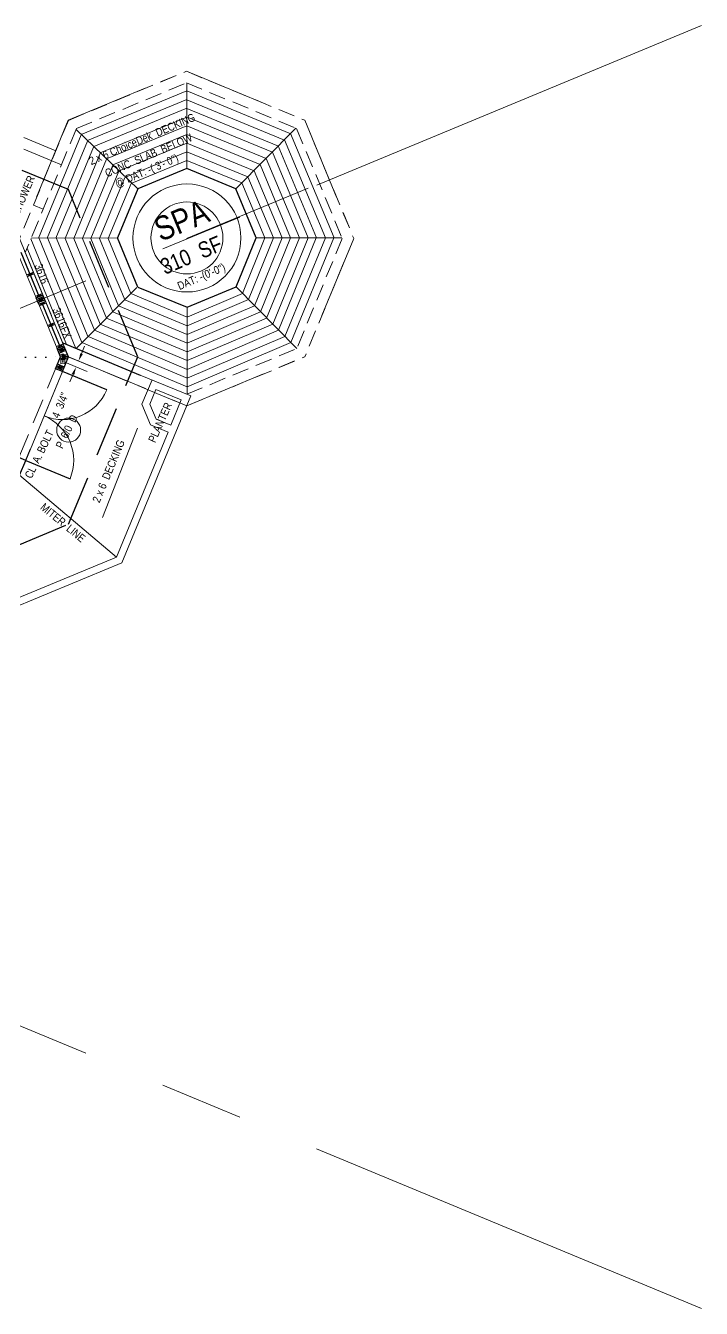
# Model space of a CAD drawing. Header units: inches. Extents: x 913 to 4010, y 85 to 6286.
# Drawn here: x 3503 to 4010, y 1314 to 2276 of the extents above; entities that cross this region are included whole.
import ezdxf

# ---------------------------------------------------------------- set-up
doc = ezdxf.new("R2010")
doc.units = ezdxf.units.IN
doc.header["$MEASUREMENT"] = 0
for name, pattern in [('ACAD_ISO07W100', [3, 0, -3]), ('CENTER', [2, 1.25, -0.25, 0.25, -0.25]), ('HIDDEN', [0.375, 0.25, -0.125])]:
    doc.linetypes.add(name, pattern=pattern)
for name, color, linetype, lineweight in [('APPLIANCES', 7, 'Continuous', 9), ('BALCONY', 7, 'Continuous', 9), ('DOORS', 7, 'Continuous', 30), ('FOUNDATION', 7, 'HIDDEN', 20), ('GRID', 1, 'CENTER', 20), ('LAYOUT', 6, 'Continuous', 9), ('LITE COVE', 7, 'HIDDEN', 30), ('ROOF BEAMS', 3, 'HIDDEN', 30), ('ROOFLINE', 7, 'HIDDEN', 30), ('WALL FRAMING', 7, 'Continuous', 30), ('WINDOWS', 5, 'Continuous', 30)]:
    doc.layers.add(name, color=color, linetype=linetype, lineweight=lineweight)
doc.layers.add('TEXT', color=250, linetype='Continuous')
doc.layers.add('WALLS', color=5, linetype='Continuous')
doc.styles.add('ARCHENT', font='technical.ttf', dxfattribs={"height": 6})
doc.styles.add('ARCHENTLTD', font='technical.ttf', dxfattribs={"height": 0.1875})
doc.dimstyles.new('ARCHENTLTD', dxfattribs={"dimscale": 0.05, "dimtxt": 0.1875, "dimasz": 3, "dimexe": 9, "dimexo": 1, "dimgap": 2.5, "dimtad": 0, "dimdec": 1, "dimzin": 1, "dimdsep": 46, "dimlunit": 4, "dimtxsty": 'ARCHENTLTD', "dimblk": 'ARCHTICK', "dimcen": 6, "dimclrd": 256, "dimclre": 256, "dimclrt": 256, "dimaunit": 1, "dimadec": 0, "dimazin": 0, "dimtfac": 1, "dimtdec": 1, "dimtofl": 0, "dimtmove": 1, "dimatfit": 3, "dimldrblk": 'ARCHTICK', "dimfxl": 1, "dimfrac": 2, "dimtolj": 1, "dimtzin": 0, "dimlwd": 9, "dimlwe": 9, "dimarcsym": 0})

# ---------------------------------------------------------------- blocks, each defined once
blk = doc.blocks.new('_ArchTick')
at = {"color": 0, "linetype": 'ByBlock', "const_width": 0.15}
blk.add_lwpolyline([(-0.5, -0.5), (0.5, 0.5)], dxfattribs=at)

msp = doc.modelspace()

# ---------------------------------------------------------------- hatches: boundary and pattern name
at = {"layer": 'WALL FRAMING', "lineweight": 9, "ltscale": 150}
msp.add_hatch(color=256, dxfattribs=at).paths.add_polyline_path([(3530.96, 2023.91, 1), (3530.33, 2023.91, 1)])

# ---------------------------------------------------------------- linework, layer by layer
at = {"layer": 'APPLIANCES', "color": 7, "linetype": 'Continuous', "lineweight": 20, "ltscale": 90}
for radius in [40.5, 27]:
    msp.add_circle((3623.74, 2116.81), radius, dxfattribs=at)
at = {"layer": 'BALCONY', "color": 7, "linetype": 'Continuous', "lineweight": 9, "ltscale": 75}
for p, q in [((3623.71, 2168.85), (3623.66, 2233.01)), ((3586.92, 2153.58), (3540.56, 2198.1)), ((3660.51, 2153.63), (3705.53, 2199.16)), ((3571.71, 2116.78), (3506.92, 2116.73)), ((3675.78, 2116.85), (3740.07, 2116.9)), ((3586.22, 2079.68), (3540.51, 2033.9)), ((3660.56, 2080.05), (3706.13, 2033.82)), ((3623.78, 2064.78), (3623.83, 1999.66))]:
    msp.add_line(p, q, dxfattribs=at)
at = {"layer": 'BALCONY', "color": 7, "linetype": 'Continuous', "lineweight": 9}
for p, q in [((3623.66, 2227.04), (3544.37, 2194.45)), ((3701.63, 2194.81), (3623.66, 2227.04)), ((3623.67, 2220.55), (3549.11, 2189.9)), ((3623.67, 2214.05), (3553.85, 2185.34)), ((3697.04, 2190.22), (3623.67, 2220.42)), ((3692.45, 2185.62), (3623.67, 2213.92)), ((3623.68, 2207.46), (3558.66, 2180.72)), ((3687.86, 2181.03), (3623.5, 2207.63)), ((3512.34, 2116.73), (3544.44, 2194.03)), ((3623.68, 2200.96), (3563.39, 2176.17)), ((3623.69, 2194.47), (3568.14, 2171.62)), ((3683.28, 2176.43), (3623.68, 2200.96)), ((3678.69, 2171.84), (3623.69, 2194.47)), ((3734.23, 2116.89), (3701.46, 2195.09)), ((3518.83, 2116.74), (3549.04, 2189.44)), ((3525.32, 2116.74), (3553.63, 2184.85)), ((3623.69, 2187.97), (3572.88, 2167.07)), ((3674.1, 2167.24), (3623.69, 2187.97)), ((3720.98, 2116.88), (3692.32, 2185.94)), ((3727.73, 2116.89), (3696.87, 2190.49)), ((3532.24, 2116.43), (3558.85, 2180.8)), ((3538.73, 2116.44), (3563.44, 2175.96)), ((3623.7, 2181.48), (3577.62, 2162.51)), ((3623.7, 2174.98), (3582.36, 2157.96)), ((3669.51, 2162.65), (3623.7, 2181.48)), ((3664.92, 2158.05), (3623.7, 2174.98)), ((3708.25, 2116.87), (3683.28, 2176.43)), ((3714.74, 2116.88), (3687.86, 2181.03)), ((3545.23, 2116.44), (3568.04, 2171.37)), ((3551.72, 2116.45), (3572.63, 2166.78)), ((3695.26, 2116.86), (3674.1, 2167.24)), ((3701.5, 2116.87), (3678.69, 2171.84)), ((3558.22, 2116.45), (3577.23, 2162.19)), ((3564.71, 2116.46), (3581.82, 2157.6)), ((3682.27, 2116.86), (3664.92, 2158.05)), ((3688.76, 2116.86), (3669.51, 2162.65)), ((3544.88, 2038.28), (3512.76, 2116.42)), ((3549.47, 2042.87), (3519.25, 2116.43)), ((3554.27, 2047.69), (3525.74, 2116.43)), ((3558.69, 2052.11), (3532.24, 2116.43)), ((3563.27, 2056.7), (3538.73, 2116.44)), ((3568.04, 2061.48), (3545.23, 2116.44)), ((3572.45, 2065.89), (3551.72, 2116.45)), ((3577.04, 2070.49), (3558.22, 2116.45)), ((3581.63, 2075.08), (3564.71, 2116.46)), ((3682.27, 2116.86), (3665.36, 2075.18)), ((3688.76, 2116.86), (3669.9, 2070.57)), ((3695.26, 2116.86), (3674.44, 2065.96)), ((3701.5, 2116.87), (3678.99, 2061.35)), ((3708.25, 2116.87), (3683.53, 2056.74)), ((3714.74, 2116.88), (3688.08, 2052.13)), ((3720.78, 2116.88), (3692.57, 2047.58)), ((3727.6, 2116.89), (3697.11, 2042.97)), ((3734.09, 2116.89), (3701.65, 2038.36)), ((3533.43, 2036.83), (3503.74, 2109.04)), ((3540.46, 2033.92), (3506.68, 2116.1)), ((3577.04, 2070.49), (3623.79, 2050.8)), ((3581.63, 2075.08), (3623.79, 2057.3)), ((3665.36, 2075.18), (3623.79, 2057.3)), ((3669.91, 2070.57), (3623.79, 2050.8)), ((3568.04, 2061.48), (3623.8, 2037.81)), ((3572.45, 2065.9), (3623.8, 2044.31)), ((3674.45, 2065.96), (3623.8, 2044.31)), ((3678.99, 2061.35), (3623.8, 2037.81)), ((3558.69, 2052.11), (3623.81, 2024.83)), ((3563.27, 2056.7), (3623.8, 2031.32)), ((3683.54, 2056.74), (3623.8, 2031.32)), ((3688.08, 2052.13), (3623.81, 2024.83)), ((3549.51, 2042.91), (3623.82, 2011.75)), ((3554.27, 2047.69), (3623.81, 2018.17)), ((3692.57, 2047.57), (3623.81, 2018.17)), ((3697.11, 2042.97), (3623.82, 2011.75)), ((3544.92, 2038.32), (3623.82, 2005.26)), ((3701.65, 2038.36), (3623.82, 2005.26))]:
    msp.add_line(p, q, dxfattribs=at)
at = {"layer": 'BALCONY', "color": 7, "linetype": 'Continuous', "lineweight": 30}
for p, q in [((3623.71, 2168.85), (3586.92, 2153.58)), ((3660.51, 2153.63), (3623.71, 2168.85)), ((3586.92, 2153.58), (3571.71, 2116.78)), ((3675.78, 2116.85), (3660.51, 2153.63)), ((3586.98, 2079.99), (3571.71, 2116.78)), ((3660.56, 2080.05), (3675.78, 2116.85)), ((3586.98, 2079.99), (3623.78, 2064.78)), ((3623.78, 2064.78), (3660.56, 2080.05))]:
    msp.add_line(p, q, dxfattribs=at)
at = {"layer": 'BALCONY', "linetype": 'Continuous', "lineweight": 25, "ltscale": 75}
msp.add_line((3530.53, 2038.03), (3588.75, 2013.96), dxfattribs=at)
at = {"layer": 'BALCONY', "lineweight": 20, "ltscale": 50}
for p, q in [((3588.75, 2013.96), (3626.64, 1998.3)), ((3600.51, 2003.15), (3619.46, 1995.31)), ((3596.32, 1976.74), (3589.97, 1992.04)), ((3596.32, 1976.74), (3609.53, 1971.28)), ((3600.52, 1980.96), (3611.63, 1976.37))]:
    msp.add_line(p, q, dxfattribs=at)
at = {"layer": 'BALCONY', "lineweight": 20, "ltscale": 75}
for p, q in [((3589.97, 1992.04), (3597.53, 2010.33)), ((3595.92, 1992.04), (3600.51, 2003.15)), ((3574.96, 1873.28), (3626.64, 1998.3)), ((3611.63, 1976.37), (3619.46, 1995.31)), ((3570.75, 1877.48), (3609.53, 1971.28)), ((3444.59, 1825.12), (3570.75, 1877.48)), ((3448.8, 1820.92), (3574.96, 1873.28))]:
    msp.add_line(p, q, dxfattribs=at)
at = {"layer": 'BALCONY', "linetype": 'Continuous', "lineweight": 20}
msp.add_line((3595.92, 1992.04), (3600.52, 1980.96), dxfattribs=at)
at = {"layer": 'DOORS', "lineweight": 20, "ltscale": 75}
msp.add_line((3502.74, 1950.03), (3530.25, 2016.57), dxfattribs=at)
at = {"layer": 'DOORS', "ltscale": 75}
for p, q in [((3563.51, 2002.82), (3530.25, 2016.57)), ((3502.74, 1950.03), (3536.02, 1936.27))]:
    msp.add_line(p, q, dxfattribs=at)
at = {"layer": 'DOORS', "color": 7, "linetype": 'Continuous', "lineweight": 20, "ltscale": 7.5}
msp.add_circle((3534.97, 1972.73), 9, dxfattribs=at)
at = {"layer": 'DOORS', "lineweight": 9, "ltscale": 75}
for centre, radius, start, end in [((3530.25, 2016.57), 35.99, 247.54022, 337.54022), ((3502.74, 1950.03), 36.01, 337.54022, 67.54022)]:
    msp.add_arc(centre, radius, start, end, dxfattribs=at)
at = {"layer": 'FOUNDATION', "ltscale": 50}
for p, q in [((3534.74, 2204.97), (3623.41, 2241.77)), ((3623.41, 2241.77), (3712.13, 2205.09)), ((3540.87, 2198.85), (3623.41, 2233.11)), ((3623.41, 2233.11), (3706.01, 2198.97)), ((3534.74, 2204.97), (3498.07, 2116.25)), ((3712.13, 2205.09), (3748.93, 2116.43)), ((3540.87, 2198.85), (3502.4, 2105.8)), ((3706.01, 2198.97), (3740.27, 2116.42)), ((3740.27, 2116.42), (3706.13, 2033.82)), ((3748.93, 2116.43), (3712.25, 2027.7)), ((3623.58, 1999.56), (3706.13, 2033.82)), ((3623.59, 1990.9), (3712.25, 2027.7))]:
    msp.add_line(p, q, dxfattribs=at)
at = {"layer": 'FOUNDATION', "ltscale": 150}
for p, q in [((3525.31, 2182.16), (3501.39, 2192.04)), ((3522.26, 2174.76), (3501.4, 2183.39))]:
    msp.add_line(p, q, dxfattribs=at)
at = {"layer": 'FOUNDATION', "lineweight": 20, "ltscale": 50}
for p, q in [((3522.26, 2174.76), (3529.65, 2171.71)), ((3508.5, 2141.49), (3515.9, 2138.44))]:
    msp.add_line(p, q, dxfattribs=at)
at = {"layer": 'FOUNDATION', "linetype": 'HIDDEN', "lineweight": 20, "ltscale": 75}
msp.add_line((3534.87, 2027.58), (3623.59, 1990.9), dxfattribs=at)
at = {"layer": 'FOUNDATION', "color": 7, "linetype": 'Continuous', "lineweight": 9, "ltscale": 25}
msp.add_line((3570.75, 1877.48), (3498.16, 1938.94), dxfattribs=at)
at = {"layer": 'GRID', "ltscale": 50}
for p, q in [((3534.71, 2205.05), (3623.37, 2241.85)), ((3623.37, 2241.85), (3712.09, 2205.17)), ((3534.71, 2205.05), (3498.03, 2116.33)), ((3712.09, 2205.17), (3748.89, 2116.51)), ((3498.03, 2116.33), (3534.83, 2027.66)), ((3748.89, 2116.51), (3712.22, 2027.79)), ((3534.83, 2027.66), (3498.16, 1938.94)), ((3534.83, 2027.66), (3623.55, 1990.99)), ((3623.55, 1990.99), (3712.22, 2027.79))]:
    msp.add_line(p, q, dxfattribs=at)
at = {"layer": 'LAYOUT', "color": 6, "linetype": 'CENTER', "lineweight": 5, "ltscale": 250}
for p, q in [((4009.81, 2276.01), (2848.64, 1794.82)), ((4009.81, 1314.09), (1739.95, 2253.88))]:
    msp.add_line(p, q, dxfattribs=at)
at = {"layer": 'LITE COVE', "color": 7, "linetype": 'ACAD_ISO07W100', "lineweight": 30, "ltscale": 2.5}
msp.add_line((3434.12, 2027.36), (3528.9, 2027.55), dxfattribs=at)
at = {"layer": 'ROOF BEAMS', "lineweight": 20, "ltscale": 75}
msp.add_line((3497.65, 1952.1), (3525.2, 2018.62), dxfattribs=at)
at = {"layer": 'ROOFLINE', "linetype": 'HIDDEN', "ltscale": 150}
for p, q in [((3534.74, 2153.09), (3409.27, 2204.96)), ((3586.8, 2027.66), (3534.74, 2153.09)), ((3534.91, 1902.22), (3586.8, 2027.66)), ((3446.28, 1865.44), (3534.91, 1902.22))]:
    msp.add_line(p, q, dxfattribs=at)
at = {"layer": 'TEXT', "color": 7, "linetype": 'Continuous', "lineweight": 9, "ltscale": 25}
msp.add_line((3714.68, 2154.18), (3623.5, 2116.34), dxfattribs=at)
at = {"layer": 'WALL FRAMING', "linetype": 'HIDDEN', "lineweight": 20, "ltscale": 25}
for p, q in [((3503.38, 2089.12), (3508.46, 2091.2)), ((3503.95, 2087.73), (3509.03, 2089.81)), ((3509.98, 2073.18), (3515.07, 2075.26)), ((3513.01, 2065.78), (3518.08, 2067.85)), ((3519.14, 2051.27), (3524.23, 2053.35)), ((3519.72, 2049.89), (3524.8, 2051.96)), ((3525.7, 2035.31), (3530.78, 2037.39))]:
    msp.add_line(p, q, dxfattribs=at)
at = {"layer": 'WALL FRAMING', "linetype": 'Continuous', "lineweight": 9, "ltscale": 150}
for p, q in [((3503.38, 2089.12), (3509.03, 2089.81)), ((3509.98, 2073.18), (3515.63, 2073.87)), ((3512.43, 2067.16), (3518.08, 2067.85)), ((3519.14, 2051.27), (3524.8, 2051.96)), ((3525.7, 2035.31), (3531.35, 2036))]:
    msp.add_line(p, q, dxfattribs=at)
at = {"layer": 'WALL FRAMING', "linetype": 'Continuous', "lineweight": 20, "ltscale": 150}
for p, q in [((3508.46, 2091.2), (3503.95, 2087.73)), ((3515.07, 2075.26), (3510.56, 2071.8)), ((3517.52, 2069.24), (3513.01, 2065.78)), ((3524.23, 2053.35), (3519.72, 2049.89)), ((3530.78, 2037.39), (3526.28, 2033.93))]:
    msp.add_line(p, q, dxfattribs=at)
at = {"layer": 'WALL FRAMING', "lineweight": 20, "ltscale": 75}
for p, q in [((3510.93, 2070.87), (3516.02, 2072.95)), ((3511.49, 2069.54), (3516.59, 2071.62)), ((3512.1, 2068.11), (3517.19, 2070.19)), ((3526.65, 2033), (3531.75, 2035.08)), ((3527.22, 2031.62), (3532.31, 2033.69)), ((3527.79, 2030.23), (3532.88, 2032.31)), ((3531.19, 2018.88), (3526.15, 2020.94)), ((3531.76, 2020.27), (3526.71, 2022.33)), ((3530.63, 2017.49), (3525.58, 2019.55))]:
    msp.add_line(p, q, dxfattribs=at)
at = {"layer": 'WALL FRAMING', "lineweight": 9, "ltscale": 150}
for p, q in [((3510.94, 2070.87), (3516.61, 2071.57)), ((3511.51, 2069.51), (3516.02, 2072.95)), ((3517.19, 2070.19), (3511.51, 2069.51)), ((3516.61, 2071.57), (3512.1, 2068.11)), ((3530.27, 2025.83), (3530.27, 2029.72)), ((3530.27, 2029.72), (3531.02, 2029.72)), ((3531.02, 2025.83), (3531.02, 2029.72)), ((3544.66, 2030.02), (3546.95, 2035.57)), ((3529.08, 2022.52), (3529.08, 2026.08)), ((3529.08, 2025.83), (3532.21, 2025.83)), ((3529.08, 2022.52), (3532.21, 2022.56)), ((3529.84, 2025.84), (3529.84, 2025.33)), ((3529.84, 2025.33), (3531.45, 2025.33)), ((3529.89, 2029.09), (3529.89, 2029.59)), ((3530.59, 2025.84), (3532.2, 2025.84)), ((3530.64, 2023.91), (3530.64, 2029.6)), ((3531.39, 2029.11), (3531.39, 2029.61)), ((3531.45, 2025.84), (3531.45, 2025.33)), ((3532.07, 2023.58), (3548.86, 2016.63)), ((3532.21, 2022.56), (3532.21, 2026.12)), ((3533.89, 2027.98), (3550.69, 2021.04)), ((3538.26, 2014.53), (3535.96, 2008.98))]:
    msp.add_line(p, q, dxfattribs=at)
at = {"layer": 'WALL FRAMING', "lineweight": 20, "ltscale": 150}
for p, q in [((3528.29, 2029.07), (3534.21, 2029.15)), ((3528.29, 2026.07), (3534.21, 2026.15)), ((3528.91, 2027.58), (3534.83, 2027.66)), ((3529.89, 2029.59), (3531.39, 2029.61))]:
    msp.add_line(p, q, dxfattribs=at)
at = {"layer": 'WALL FRAMING', "lineweight": 9, "ltscale": 150}
msp.add_circle((3530.64, 2023.91), 0.312, dxfattribs=at)
for points in [[(3543.74, 2030.4), (3545.58, 2029.64), (3542.37, 2024.48)], [(3537.33, 2014.91), (3539.18, 2014.15), (3540.55, 2020.07)]]:
    msp.add_solid(points, dxfattribs=at)
at = {"layer": 'WALLS', "color": 4, "lineweight": 20, "ltscale": 75}
for p, q in [((3515.65, 2073.88), (3501.85, 2107.13)), ((3510.56, 2071.8), (3496.76, 2105.05)), ((3531.37, 2036.01), (3517.57, 2069.26)), ((3526.28, 2033.93), (3512.48, 2067.18))]:
    msp.add_line(p, q, dxfattribs=at)
at = {"layer": 'WALLS', "color": 4, "ltscale": 75}
for p, q in [((3510.55, 2071.8), (3515.64, 2073.88)), ((3512.48, 2067.18), (3510.56, 2071.8)), ((3512.47, 2067.18), (3517.57, 2069.26)), ((3517.57, 2069.26), (3515.65, 2073.88)), ((3526.28, 2033.93), (3531.37, 2036.01)), ((3528.91, 2027.58), (3526.28, 2033.93)), ((3534.83, 2027.66), (3531.37, 2036.01)), ((3525.2, 2018.62), (3528.91, 2027.58)), ((3530.25, 2016.57), (3534.83, 2027.66)), ((3530.25, 2016.57), (3525.2, 2018.62)), ((3502.74, 1950.03), (3497.66, 1952.1)), ((3498.16, 1938.94), (3502.74, 1950.03))]:
    msp.add_line(p, q, dxfattribs=at)
at = {"layer": 'WALLS', "linetype": 'Continuous', "lineweight": 9, "ltscale": 150}
for p, q in [((3526.65, 2033), (3532.31, 2033.69)), ((3531.75, 2035.08), (3527.23, 2031.62)), ((3527.23, 2031.62), (3532.88, 2032.31)), ((3532.31, 2033.69), (3527.8, 2030.23)), ((3531.76, 2020.27), (3526.16, 2020.93)), ((3526.16, 2020.93), (3530.63, 2017.49)), ((3526.73, 2022.32), (3531.19, 2018.88)), ((3528.29, 2029.07), (3534.83, 2027.66)), ((3534.83, 2027.66), (3528.29, 2026.07)), ((3534.21, 2029.15), (3528.91, 2027.58)), ((3528.91, 2027.58), (3534.21, 2026.15)), ((3531.19, 2018.88), (3525.58, 2019.55))]:
    msp.add_line(p, q, dxfattribs=at)
at = {"layer": 'WINDOWS', "lineweight": 25, "ltscale": 75}
for p, q in [((3499.15, 2106.03), (3512.77, 2072.7)), ((3514.92, 2068.18), (3528.53, 2034.85))]:
    msp.add_line(p, q, dxfattribs=at)

# ---------------------------------------------------------------- texts
at = {"layer": 'DOORS', "color": 7, "linetype": 'Continuous', "lineweight": 30, "ltscale": 1.5, "char_height": 6, "attachment_point": 1, "style": 'ARCHENTLTD'}
for s, insert, rotation in [('P  6/0  D\\P{\\H1.999x;  }', (3524.95, 1960.82), 64.1825), ('CL  A. BOLT\\P{\\H1.999x;  }', (3501.7, 1938.44), 64.1825), ('2 x 6  DECKING\\P{\\H1.999x;  }', (3552.52, 1920), 67.3977), ('MITER  LINE\\P{\\H1.999x;  }', (3516.99, 1918.48), 320.46413)]:
    msp.add_mtext(s, dxfattribs=dict(at, insert=insert, rotation=rotation))
at = {"layer": 'TEXT', "linetype": 'Continuous', "width": 271, "attachment_point": 1, "style": 'ARCHENTLTD'}
for s, insert, char_height, rotation in [('2 x 6 ChoiceDek  DECKING', (3549.58, 2176.86), 6, 23.19409), ('CONC  SLAB  BELOW\\P  @ DAT: -( 3\'- 0")', (3561.49, 2167.7), 6, 23.19409), ('OUTDOOR\\P\\PSHOWER', (3473.73, 2143.84), 6, 66.57218), ('   \\P  SPA', (3575.07, 2153.83), 18, 22.5), ('310  SF', (3602.51, 2100.1), 12, 23.06399), ('DAT: -(0\'-0")', (3615.84, 2083.16), 6, 23.19409)]:
    msp.add_mtext(s, dxfattribs=dict(at, insert=insert, char_height=char_height, rotation=rotation))
at = {"layer": 'TEXT', "color": 7, "linetype": 'Continuous', "lineweight": 30, "ltscale": 1.5, "insert": (3607.37, 1994.13), "char_height": 6, "attachment_point": 3, "rotation": 65.81112, "style": 'ARCHENTLTD'}
msp.add_mtext('PLANTER\\P{\\H1.333x;  }', dxfattribs=at)
at = {"layer": 'WALL FRAMING', "lineweight": 9, "ltscale": 150, "insert": (3528.65, 1991.29), "char_height": 6, "attachment_point": 5, "rotation": 67.54022, "style": 'ARCHENT'}
msp.add_mtext('4  3/4"', dxfattribs=at)
at = {"layer": 'WINDOWS', "color": 7, "linetype": 'Continuous', "lineweight": 30, "char_height": 6, "attachment_point": 3, "style": 'ARCHENTLTD'}
for s, insert, rotation in [('3616\\P\\P  ', (3520.18, 2083.88), 290.33544), ('3616FX\\P\\P  ', (3537.35, 2043.01), 292.18222)]:
    msp.add_mtext(s, dxfattribs=dict(at, insert=insert, rotation=rotation))

# ---------------------------------------------------------------- leaders
at = {"layer": 'FOUNDATION', "color": 7, "linetype": 'Continuous', "lineweight": 9, "ltscale": 25}
for points in [[(3586.72, 1974.18), (3573.62, 1940.88)], [(3560.34, 1907.22), (3573.62, 1940.88)]]:
    msp.add_leader(points, dimstyle='ARCHENTLTD', override={"dimgap": 1, "dimtad": 0}, dxfattribs=at)

doc.saveas('drawing.dxf')
